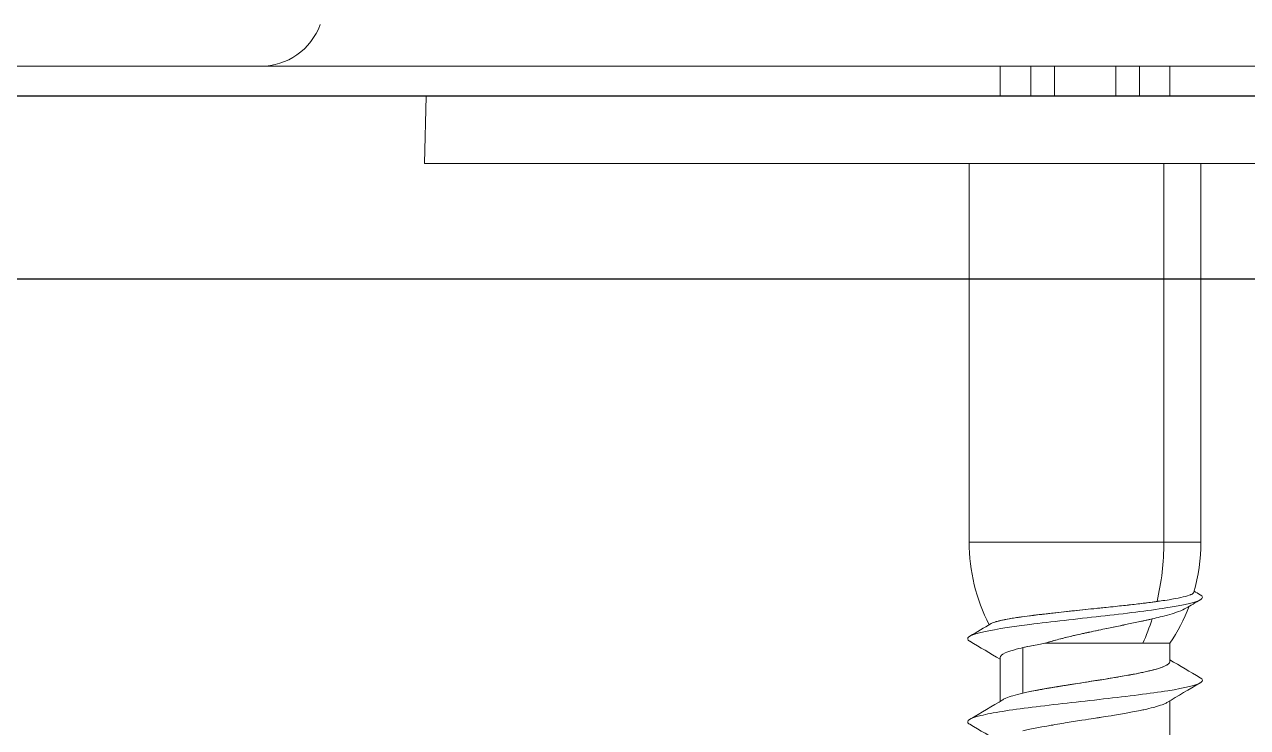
# Model space of a CAD drawing. Header units: inches. Extents: x -456 to 658, y -232 to 0.
# Drawn here: x -49.03 to -47.111, y -33.272 to -32.17 of the extents above; entities that cross this region are included whole.
import ezdxf

# ---------------------------------------------------------------- set-up
doc = ezdxf.new("R2010")
doc.units = ezdxf.units.IN
doc.header["$MEASUREMENT"] = 0

# ---------------------------------------------------------------- blocks, each defined once
blk = doc.blocks.new('ironridge flashfoot front view')
at = {"color": 0, "linetype": 'Continuous', "lineweight": 0}
for p, q in [((7330.8317, 2674.0438), (7326.2739, 2674.0438)), ((7326.2739, 2674.0438), (7330.8317, 2674.0438)), ((7330.8317, 2673.9969), (7330.8317, 2674.0438)), ((7330.8797, 2674.0438), (7330.8317, 2674.0438)), ((7330.8317, 2674.0438), (7330.8797, 2674.0438)), ((7330.8317, 2674.0438), (7330.8317, 2673.9969)), ((7330.8797, 2674.0438), (7330.9168, 2674.0438)), ((7330.8797, 2673.9969), (7330.8797, 2674.0438)), ((7330.8797, 2674.0438), (7330.9168, 2674.0438)), ((7330.8797, 2673.9969), (7330.8797, 2674.0438)), ((7330.9168, 2674.0438), (7331.0129, 2674.0438)), ((7330.9168, 2673.9969), (7330.9168, 2674.0438)), ((7330.9168, 2674.0438), (7331.0129, 2674.0438)), ((7330.9168, 2674.0438), (7330.9168, 2673.9969)), ((7331.0129, 2674.0438), (7331.05, 2674.0438)), ((7331.0129, 2674.0438), (7331.0129, 2673.9969)), ((7331.0129, 2673.9969), (7331.0129, 2674.0438)), ((7331.0129, 2674.0438), (7331.05, 2674.0438)), ((7331.098, 2674.0438), (7331.05, 2674.0438)), ((7331.05, 2674.0438), (7331.05, 2673.9969)), ((7331.05, 2674.0438), (7331.098, 2674.0438)), ((7331.05, 2674.0438), (7331.05, 2673.9969)), ((7331.098, 2674.0438), (7335.6557, 2674.0438)), ((7335.6557, 2674.0438), (7331.098, 2674.0438)), ((7331.098, 2674.0438), (7331.098, 2673.9969)), ((7331.098, 2673.9969), (7331.098, 2674.0438)), ((7326.2739, 2673.9969), (7330.8317, 2673.9969)), ((7326.2739, 2673.9969), (7330.8317, 2673.9969)), ((7329.931, 2673.9969), (7329.9283, 2673.8913)), ((7330.8797, 2673.9969), (7330.8317, 2673.9969)), ((7330.8797, 2673.9969), (7330.8317, 2673.9969)), ((7330.9168, 2673.9969), (7330.8797, 2673.9969)), ((7330.8797, 2673.9969), (7330.9168, 2673.9969)), ((7331.0129, 2673.9969), (7330.9168, 2673.9969)), ((7330.9168, 2673.9969), (7331.0129, 2673.9969)), ((7331.05, 2673.9969), (7331.0129, 2673.9969)), ((7331.0129, 2673.9969), (7331.05, 2673.9969)), ((7331.098, 2673.9969), (7331.05, 2673.9969)), ((7331.098, 2673.9969), (7331.05, 2673.9969)), ((7331.098, 2673.9969), (7335.6557, 2673.9969)), ((7331.098, 2673.9969), (7335.6557, 2673.9969)), ((7330.9648, 2673.8913), (7329.9283, 2673.8913)), ((7329.9283, 2673.8913), (7330.9648, 2673.8913)), ((7330.7831, 2673.2977), (7330.7831, 2673.8913)), ((7330.9648, 2673.8913), (7332.0014, 2673.8913)), ((7332.0014, 2673.8913), (7330.9648, 2673.8913)), ((7331.0884, 2673.2977), (7331.0884, 2673.8913)), ((7331.0884, 2673.8913), (7331.0884, 2673.2977)), ((7331.1466, 2673.2977), (7331.1466, 2673.8913)), ((7331.0884, 2673.2977), (7330.7831, 2673.2977)), ((7330.7831, 2673.2977), (7331.0884, 2673.2977)), ((7331.0884, 2673.2977), (7331.1466, 2673.2977)), ((7331.1466, 2673.2977), (7331.0884, 2673.2977)), ((7330.9022, 2673.1393), (7331.0979, 2673.1393)), ((7331.0553, 2673.1393), (7330.9022, 2673.1393)), ((7331.0979, 2673.1393), (7331.0553, 2673.1393)), ((7331.0979, 2673.1107), (7331.0979, 2673.1393)), ((7330.8317, 2673.0484), (7330.8317, 2673.117)), ((7330.8672, 2673.1325), (7330.8672, 2673.0611)), ((7330.8672, 2673.0611), (7330.8672, 2673.1325)), ((7331.0979, 2672.9806), (7331.0979, 2673.0492))]:
    blk.add_line(p, q, dxfattribs=at)
at = {"color": 0, "linetype": 'Continuous', "lineweight": 0, "extrusion": (0, 0, -1)}
for centre, radius, start, end in [((-7329.6713, 2674.1435), 0.0997, 200, 270), ((-7331.0649, 2673.2977), 0.2818, 332.6774, 0), ((-7330.8648, 2673.2977), 0.2818, 180, 196.1554), ((-7330.8648, 2673.2977), 0.2818, 200.8787, 214.1756)]:
    blk.add_arc(centre, radius, start, end, dxfattribs=at)
at = {"color": 0, "linetype": 'Continuous', "lineweight": 0}
for start_param, end_param in [(-1.906306, -1.570796), (-2.167274, -2.010951)]:
    blk.add_ellipse((7330.8968, 2673.2977), major_axis=(0, 0.2818), ratio=0.68008, start_param=start_param, end_param=end_param, dxfattribs=at)
at = {"color": 0, "linetype": 'Continuous', "lineweight": 0, "extrusion": (0, 0, -1)}
for start_param, end_param in [(-1.570796, -1.235287), (-1.130641, -0.974319)]:
    blk.add_ellipse((7330.8968, 2673.2977), major_axis=(0, -0.2818), ratio=0.68008, start_param=start_param, end_param=end_param, dxfattribs=at)
at = {"color": 0, "linetype": 'Continuous', "lineweight": 0}
for points, knots in [([(7330.7841, 2673.1424), (7330.7839, 2673.1426), (7330.7836, 2673.1427), (7330.7768, 2673.1471), (7330.7825, 2673.1515), (7330.8161, 2673.1601), (7330.8441, 2673.1644), (7330.9118, 2673.1731), (7330.9514, 2673.1774), (7331.0275, 2673.186), (7331.0639, 2673.1904), (7331.1195, 2673.199), (7331.1388, 2673.2033), (7331.1501, 2673.2103), (7331.1499, 2673.2129), (7331.1454, 2673.2155)], [0.96605356, 0.96605356, 0.96605356, 0.96605356, 0.9661704, 0.9661704, 0.96992925, 0.96992925, 0.97368809, 0.97368809, 0.97744693, 0.97744693, 0.98120578, 0.98120578, 0.98496462, 0.98496462, 0.98723602, 0.98723602, 0.98723602, 0.98723602]), ([(7331.1454, 2673.2155), (7331.1499, 2673.2129), (7331.1501, 2673.2103), (7331.1388, 2673.2033), (7331.1195, 2673.199), (7331.0639, 2673.1904), (7331.0275, 2673.186), (7330.9514, 2673.1774), (7330.9118, 2673.1731), (7330.8441, 2673.1644), (7330.8161, 2673.1601), (7330.7825, 2673.1515), (7330.7768, 2673.1471), (7330.7836, 2673.1427), (7330.7839, 2673.1426), (7330.7841, 2673.1424)], [-0.98723602, -0.98723602, -0.98723602, -0.98723602, -0.98496462, -0.98496462, -0.98120578, -0.98120578, -0.97744693, -0.97744693, -0.97368809, -0.97368809, -0.96992925, -0.96992925, -0.9661704, -0.9661704, -0.96605356, -0.96605356, -0.96605356, -0.96605356]), ([(7331.0778, 2673.2049), (7331.0782, 2673.2049), (7331.0788, 2673.205), (7331.0793, 2673.2051), (7331.0822, 2673.2055), (7331.0859, 2673.206), (7331.0901, 2673.2066), (7331.0954, 2673.2074), (7331.099, 2673.208), (7331.1012, 2673.2084), (7331.1083, 2673.2096), (7331.1142, 2673.2108), (7331.119, 2673.2119), (7331.1237, 2673.2131), (7331.1277, 2673.2143), (7331.1305, 2673.2155), (7331.1308, 2673.2156), (7331.1312, 2673.2158), (7331.1316, 2673.216), (7331.1323, 2673.2163), (7331.1331, 2673.2167), (7331.1338, 2673.2173), (7331.1352, 2673.2183), (7331.1353, 2673.2188), (7331.1354, 2673.219), (7331.1354, 2673.2191), (7331.1354, 2673.2192), (7331.1355, 2673.2192)], [0, 0, 0, 0, 0.004954, 0.004954, 0.004954, 0.03125, 0.03125, 0.03125, 0.0625, 0.0625, 0.0625, 0.125, 0.125, 0.125, 0.1875, 0.1875, 0.1875, 0.2001248, 0.2001248, 0.2001248, 0.21875, 0.21875, 0.21875, 0.25, 0.25, 0.25, 0.253528, 0.253528, 0.253528, 0.253528]), ([(7330.8177, 2673.1702), (7330.8184, 2673.1707), (7330.8202, 2673.1717), (7330.825, 2673.1731), (7330.8252, 2673.1731), (7330.8258, 2673.1733), (7330.8272, 2673.1737), (7330.8292, 2673.1742), (7330.8325, 2673.1751), (7330.8385, 2673.1763), (7330.8444, 2673.1774), (7330.8509, 2673.1785), (7330.8572, 2673.1795), (7330.861, 2673.18), (7330.869, 2673.1813), (7330.8838, 2673.1831), (7330.8858, 2673.1834), (7330.888, 2673.1837), (7330.8903, 2673.1839), (7330.8936, 2673.1843), (7330.8972, 2673.1848), (7330.9011, 2673.1852), (7330.9079, 2673.186), (7330.9125, 2673.1865), (7330.9147, 2673.1868), (7330.9262, 2673.188), (7330.9375, 2673.1892), (7330.9483, 2673.1904), (7330.9595, 2673.1916), (7330.9711, 2673.1928), (7330.983, 2673.194), (7330.9834, 2673.1941), (7330.9846, 2673.1942), (7330.9865, 2673.1944), (7330.9907, 2673.1948), (7330.9982, 2673.1956), (7331.0088, 2673.1967), (7331.0184, 2673.1977), (7331.0267, 2673.1986), (7331.0335, 2673.1994), (7331.0409, 2673.2002), (7331.0488, 2673.2012), (7331.0568, 2673.2021), (7331.0641, 2673.203), (7331.0711, 2673.2039), (7331.0778, 2673.2049)], [0.3267914, 0.3267914, 0.3267914, 0.3267914, 0.375, 0.375, 0.375, 0.4007968, 0.4007968, 0.4007968, 0.4375, 0.4375, 0.4375, 0.5, 0.5, 0.5, 0.5714286, 0.5714286, 0.5714286, 0.5883956, 0.5883956, 0.5883956, 0.6122449, 0.6122449, 0.6122449, 0.6428571, 0.6428571, 0.6428571, 0.7142857, 0.7142857, 0.7142857, 0.7857143, 0.7857143, 0.7857143, 0.8026998, 0.8026998, 0.8026998, 0.8392857, 0.8392857, 0.8392857, 0.8928571, 0.8928571, 0.8928571, 0.9464286, 0.9464286, 0.9464286, 1, 1, 1, 1]), ([(7331.0249, 2673.1985), (7331.0254, 2673.1985), (7331.0258, 2673.1986), (7331.0263, 2673.1986), (7331.0439, 2673.2005), (7331.059, 2673.2024), (7331.0711, 2673.204), (7331.0734, 2673.2043), (7331.0756, 2673.2046), (7331.0778, 2673.2049)], [0.8721925, 0.8721925, 0.8721925, 0.8721925, 0.875, 0.875, 0.875, 0.979864, 0.979864, 0.979864, 1, 1, 1, 1]), ([(7331.1232, 2673.1943), (7331.1205, 2673.1927), (7331.1168, 2673.191), (7331.1114, 2673.189), (7331.1031, 2673.186), (7331.0927, 2673.1831), (7331.0825, 2673.1806), (7331.0784, 2673.1795), (7331.0742, 2673.1785), (7331.0702, 2673.1776)], [0.8169369, 0.8169369, 0.8169369, 0.8169369, 0.875, 0.875, 0.875, 0.9636086, 0.9636086, 0.9636086, 1, 1, 1, 1]), ([(7330.8293, 2673.1743), (7330.8369, 2673.1762), (7330.8465, 2673.1779), (7330.8599, 2673.1799), (7330.8666, 2673.1809), (7330.8737, 2673.1818), (7330.8776, 2673.1823), (7330.8787, 2673.1825), (7330.8796, 2673.1826), (7330.8812, 2673.1828), (7330.8887, 2673.1838), (7330.8976, 2673.1848), (7330.9074, 2673.1859), (7330.9205, 2673.1874), (7330.9341, 2673.1889), (7330.9468, 2673.1902), (7330.9532, 2673.1909), (7330.9594, 2673.1916), (7330.9661, 2673.1923)], [0.4012959, 0.4012959, 0.4012959, 0.4012959, 0.5, 0.5, 0.5, 0.548744, 0.548744, 0.548744, 0.5625, 0.5625, 0.5625, 0.625, 0.625, 0.625, 0.70774, 0.70774, 0.70774, 0.7494195, 0.7494195, 0.7494195, 0.7494195]), ([(7331.0702, 2673.1776), (7331.0579, 2673.1747), (7331.0444, 2673.1719), (7331.0307, 2673.1691), (7331.0239, 2673.1677), (7331.0166, 2673.1662), (7331.0096, 2673.1647), (7331.0026, 2673.1633), (7330.9951, 2673.1617), (7330.9865, 2673.1599), (7330.9752, 2673.1576), (7330.9648, 2673.1554), (7330.9555, 2673.1533), (7330.9507, 2673.1522), (7330.9461, 2673.1511), (7330.9418, 2673.1501), (7330.9354, 2673.1486), (7330.9284, 2673.1469), (7330.9213, 2673.1449), (7330.9142, 2673.143), (7330.9079, 2673.1412), (7330.9022, 2673.1393)], [0, 0, 0, 0, 0.25, 0.25, 0.25, 0.375, 0.375, 0.375, 0.5, 0.5, 0.5, 0.664928, 0.664928, 0.664928, 0.75, 0.75, 0.75, 0.875, 0.875, 0.875, 1, 1, 1, 1]), ([(7331.0702, 2673.1776), (7331.062, 2673.1757), (7331.0554, 2673.1743), (7331.0513, 2673.1734), (7331.0442, 2673.1719), (7331.0373, 2673.1704), (7331.0307, 2673.1691), (7331.0238, 2673.1676), (7331.0165, 2673.1661), (7331.0089, 2673.1646), (7331.003, 2673.1634), (7330.9955, 2673.1618), (7330.9864, 2673.1599), (7330.9857, 2673.1598), (7330.985, 2673.1596), (7330.9843, 2673.1595), (7330.9754, 2673.1576), (7330.9686, 2673.1561), (7330.9638, 2673.1551), (7330.9558, 2673.1534), (7330.9485, 2673.1517), (7330.9418, 2673.1501), (7330.9347, 2673.1484), (7330.9277, 2673.1467), (7330.921, 2673.1449), (7330.9152, 2673.1433), (7330.9087, 2673.1414), (7330.9022, 2673.1393)], [0, 0, 0, 0, 0.125, 0.125, 0.125, 0.25, 0.25, 0.25, 0.375, 0.375, 0.375, 0.5, 0.5, 0.5, 0.508983, 0.508983, 0.508983, 0.625, 0.625, 0.625, 0.75, 0.75, 0.75, 0.875, 0.875, 0.875, 1, 1, 1, 1]), ([(7330.9022, 2673.1393), (7330.9021, 2673.1393), (7330.9021, 2673.1393), (7330.902, 2673.1393), (7330.8989, 2673.1388), (7330.8924, 2673.1376), (7330.8836, 2673.1359), (7330.8769, 2673.1346), (7330.8715, 2673.1335), (7330.8672, 2673.1325)], [0, 0, 0, 0, 0.010846, 0.010846, 0.010846, 0.5, 0.5, 0.5, 1, 1, 1, 1]), ([(7330.8672, 2673.1325), (7330.864, 2673.1317), (7330.8582, 2673.1304), (7330.8525, 2673.1287), (7330.8468, 2673.127), (7330.843, 2673.1257), (7330.8397, 2673.1242), (7330.834, 2673.1216), (7330.8317, 2673.1192), (7330.8317, 2673.117)], [0, 0, 0, 0, 0.0625, 0.0625, 0.0625, 0.125, 0.125, 0.125, 0.2318741, 0.2318741, 0.2318741, 0.2318741]), ([(7330.8672, 2673.0611), (7330.8723, 2673.0623), (7330.8787, 2673.0637), (7330.8868, 2673.0652), (7330.8941, 2673.0666), (7330.9003, 2673.0677), (7330.9049, 2673.0685), (7330.9066, 2673.0688), (7330.9081, 2673.0691), (7330.9093, 2673.0693), (7330.9119, 2673.0697), (7330.9159, 2673.0704), (7330.9215, 2673.0713), (7330.9268, 2673.0722), (7330.931, 2673.0729), (7330.934, 2673.0733), (7330.9421, 2673.0746), (7330.9508, 2673.076), (7330.9599, 2673.0774), (7330.9756, 2673.0799), (7330.9842, 2673.0813), (7330.9858, 2673.0815), (7330.9874, 2673.0818), (7330.9963, 2673.0831), (7331.0111, 2673.0856), (7331.0196, 2673.087), (7331.0275, 2673.0883), (7331.0346, 2673.0896), (7331.0372, 2673.0901), (7331.0409, 2673.0908), (7331.0454, 2673.0917), (7331.0501, 2673.0926), (7331.0533, 2673.0933), (7331.0553, 2673.0937), (7331.0563, 2673.0939), (7331.0575, 2673.0942), (7331.0589, 2673.0945), (7331.0625, 2673.0953), (7331.0674, 2673.0964), (7331.0727, 2673.0978), (7331.0785, 2673.0993), (7331.0827, 2673.1007), (7331.0858, 2673.1018), (7331.0874, 2673.1024), (7331.089, 2673.1031), (7331.0907, 2673.1039), (7331.0921, 2673.1046), (7331.0933, 2673.1052), (7331.0943, 2673.1059), (7331.095, 2673.1064), (7331.0956, 2673.1069), (7331.0962, 2673.1074), (7331.097, 2673.1082), (7331.0976, 2673.109), (7331.0978, 2673.11), (7331.0979, 2673.1102), (7331.0979, 2673.1105), (7331.0979, 2673.1107)], [0, 0, 0, 0, 0.0625, 0.0625, 0.0625, 0.1080819, 0.1080819, 0.1080819, 0.125, 0.125, 0.125, 0.15625, 0.15625, 0.15625, 0.1875, 0.1875, 0.1875, 0.25, 0.25, 0.25, 0.3125, 0.3125, 0.3125, 0.375, 0.375, 0.375, 0.4375, 0.4375, 0.4375, 0.46875, 0.46875, 0.46875, 0.5, 0.5, 0.5, 0.5168864, 0.5168864, 0.5168864, 0.5625, 0.5625, 0.5625, 0.625, 0.625, 0.625, 0.65625, 0.65625, 0.65625, 0.6875, 0.6875, 0.6875, 0.7143892, 0.7143892, 0.7143892, 0.75, 0.75, 0.75, 0.759619, 0.759619, 0.759619, 0.759619]), ([(7330.8672, 2673.0611), (7330.8725, 2673.0623), (7330.8788, 2673.0637), (7330.8879, 2673.0654), (7330.8969, 2673.0672), (7330.9048, 2673.0685), (7330.911, 2673.0696), (7330.9173, 2673.0707), (7330.9255, 2673.072), (7330.9328, 2673.0732), (7330.94, 2673.0743), (7330.9486, 2673.0757), (7330.9624, 2673.0778), (7330.9763, 2673.08), (7330.9849, 2673.0814), (7330.9864, 2673.0816), (7330.988, 2673.0818), (7330.9967, 2673.0832), (7331.0083, 2673.0851), (7331.0199, 2673.087), (7331.0276, 2673.0883), (7331.0348, 2673.0897), (7331.042, 2673.091), (7331.0488, 2673.0923), (7331.0535, 2673.0933), (7331.0581, 2673.0943), (7331.0645, 2673.0956), (7331.0716, 2673.0975), (7331.0787, 2673.0993), (7331.0826, 2673.1007), (7331.0844, 2673.1013), (7331.0862, 2673.102), (7331.09, 2673.1033), (7331.0932, 2673.1052), (7331.0934, 2673.1053), (7331.0936, 2673.1054), (7331.0938, 2673.1056)], [0, 0, 0, 0, 0.0625, 0.0625, 0.0625, 0.125, 0.125, 0.125, 0.1875, 0.1875, 0.1875, 0.25, 0.25, 0.25, 0.3125, 0.3125, 0.3125, 0.375, 0.375, 0.375, 0.4375, 0.4375, 0.4375, 0.5, 0.5, 0.5, 0.5625, 0.5625, 0.5625, 0.625, 0.625, 0.625, 0.6875, 0.6875, 0.6875, 0.6915463, 0.6915463, 0.6915463, 0.6915463]), ([(7331.0978, 2673.1098), (7331.0978, 2673.1098), (7331.0978, 2673.1098), (7331.0978, 2673.1098), (7331.0979, 2673.1101), (7331.0979, 2673.1104), (7331.0979, 2673.1107)], [0.74924253, 0.74924253, 0.74924253, 0.74924253, 0.75, 0.75, 0.75, 0.76354225, 0.76354225, 0.76354225, 0.76354225]), ([(7330.7841, 2673.0123), (7330.7836, 2673.0126), (7330.7831, 2673.0129), (7330.7771, 2673.0175), (7330.7837, 2673.0218), (7330.819, 2673.0304), (7330.8476, 2673.0348), (7330.9162, 2673.0434), (7330.956, 2673.0477), (7331.0319, 2673.0564), (7331.0677, 2673.0607), (7331.1221, 2673.0693), (7331.1405, 2673.0737), (7331.15, 2673.0804), (7331.1496, 2673.0829), (7331.1455, 2673.0853)], [0.92832076, 0.92832076, 0.92832076, 0.92832076, 0.92858196, 0.92858196, 0.9323408, 0.9323408, 0.93609965, 0.93609965, 0.93985849, 0.93985849, 0.94361733, 0.94361733, 0.94737618, 0.94737618, 0.949498, 0.949498, 0.949498, 0.949498]), ([(7331.1455, 2673.0853), (7331.1496, 2673.0829), (7331.15, 2673.0804), (7331.1405, 2673.0737), (7331.1221, 2673.0693), (7331.0677, 2673.0607), (7331.0319, 2673.0564), (7330.956, 2673.0477), (7330.9162, 2673.0434), (7330.8476, 2673.0348), (7330.819, 2673.0304), (7330.7837, 2673.0218), (7330.7771, 2673.0175), (7330.7831, 2673.0129), (7330.7836, 2673.0126), (7330.7841, 2673.0123)], [-0.949498, -0.949498, -0.949498, -0.949498, -0.94737618, -0.94737618, -0.94361733, -0.94361733, -0.93985849, -0.93985849, -0.93609965, -0.93609965, -0.9323408, -0.9323408, -0.92858196, -0.92858196, -0.92832076, -0.92832076, -0.92832076, -0.92832076]), ([(7330.836, 2673.0509), (7330.8373, 2673.0517), (7330.8388, 2673.0525), (7330.8405, 2673.0532), (7330.8436, 2673.0546), (7330.8476, 2673.056), (7330.8518, 2673.0572), (7330.8561, 2673.0585), (7330.8613, 2673.0598), (7330.8672, 2673.0611)], [0.8398493, 0.8398493, 0.8398493, 0.8398493, 0.875, 0.875, 0.875, 0.9375, 0.9375, 0.9375, 1, 1, 1, 1]), ([(7331.0934, 2673.0464), (7331.0926, 2673.0459), (7331.0916, 2673.0455), (7331.0907, 2673.045), (7331.0894, 2673.0444), (7331.0878, 2673.0437), (7331.0858, 2673.043), (7331.0827, 2673.0418), (7331.0785, 2673.0405), (7331.0726, 2673.0389), (7331.0674, 2673.0375), (7331.0625, 2673.0364), (7331.0589, 2673.0356), (7331.0575, 2673.0353), (7331.0563, 2673.035), (7331.0553, 2673.0348), (7331.0533, 2673.0344), (7331.05, 2673.0337), (7331.0453, 2673.0328), (7331.0409, 2673.0319), (7331.0372, 2673.0312), (7331.0346, 2673.0308), (7331.0275, 2673.0295), (7331.0196, 2673.0281), (7331.0111, 2673.0267), (7330.9963, 2673.0242), (7330.9875, 2673.0229), (7330.9859, 2673.0226), (7330.9843, 2673.0224), (7330.9757, 2673.021), (7330.9598, 2673.0186), (7330.9507, 2673.0172), (7330.9421, 2673.0158), (7330.9339, 2673.0145), (7330.9309, 2673.014), (7330.9267, 2673.0133), (7330.9214, 2673.0124), (7330.9158, 2673.0115), (7330.9118, 2673.0108), (7330.9093, 2673.0104), (7330.9081, 2673.0102), (7330.9066, 2673.0099), (7330.9049, 2673.0096), (7330.9003, 2673.0088), (7330.8941, 2673.0077), (7330.8867, 2673.0063), (7330.8787, 2673.0048), (7330.8723, 2673.0035), (7330.8672, 2673.0023)], [0.320932, 0.320932, 0.320932, 0.320932, 0.34375, 0.34375, 0.34375, 0.375, 0.375, 0.375, 0.4375, 0.4375, 0.4375, 0.483038, 0.483038, 0.483038, 0.5, 0.5, 0.5, 0.53125, 0.53125, 0.53125, 0.5625, 0.5625, 0.5625, 0.625, 0.625, 0.625, 0.6875, 0.6875, 0.6875, 0.75, 0.75, 0.75, 0.8125, 0.8125, 0.8125, 0.84375, 0.84375, 0.84375, 0.875, 0.875, 0.875, 0.8918158, 0.8918158, 0.8918158, 0.9375, 0.9375, 0.9375, 1, 1, 1, 1])]:
    blk.add_open_spline(points, degree=3, knots=knots, dxfattribs=at)
for points in [[(7331.136, 2673.2211), (7331.1391, 2673.2192), (7331.1423, 2673.2173), (7331.1454, 2673.2155)], [(7331.1456, 2673.2075), (7331.1381, 2673.2031), (7331.1306, 2673.1987), (7331.1232, 2673.1943)], [(7330.7842, 2673.1504), (7330.7954, 2673.157), (7330.8065, 2673.1636), (7330.8177, 2673.1702)], [(7330.8317, 2673.1142), (7330.8159, 2673.1237), (7330.8, 2673.1331), (7330.7841, 2673.1424)], [(7330.8899, 2673.1371), (7330.8816, 2673.1356), (7330.874, 2673.134), (7330.8672, 2673.1325)], [(7331.0979, 2673.1135), (7331.1137, 2673.104), (7331.1296, 2673.0946), (7331.1455, 2673.0853)], [(7331.1456, 2673.0773), (7331.1281, 2673.0671), (7331.1107, 2673.0568), (7331.0934, 2673.0464)], [(7330.7842, 2673.0202), (7330.8016, 2673.0305), (7330.819, 2673.0408), (7330.8364, 2673.0511)], [(7330.8317, 2672.9841), (7330.8159, 2672.9935), (7330.8, 2673.0029), (7330.7841, 2673.0123)]]:
    blk.add_open_spline(points, degree=3, dxfattribs=at)

msp = doc.modelspace()

# ---------------------------------------------------------------- linework, layer by layer
for points in [[(0, -32.28212), (-228.1713, -32.28212)], [(0, -32.56878), (-228.1713, -32.56878)]]:
    msp.add_lwpolyline(points)

# ---------------------------------------------------------------- block references
msp.add_blockref('ironridge flashfoot front view', (-7378.33111, -2706.27899))

doc.saveas('drawing.dxf')
